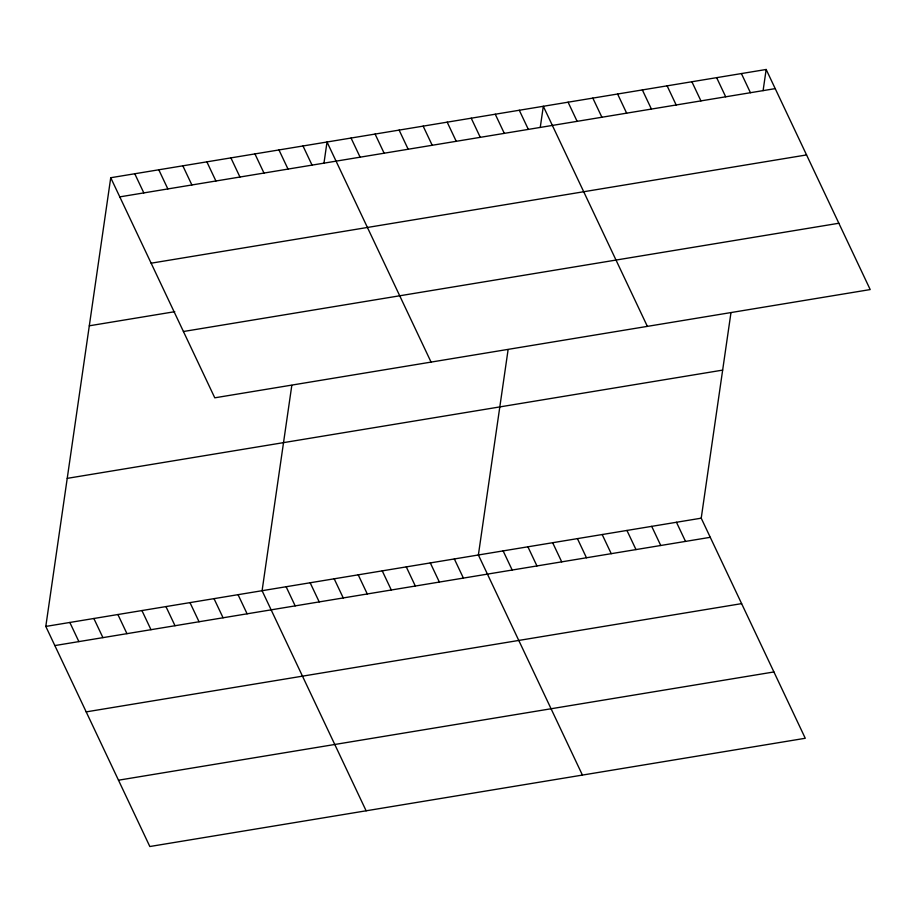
<?xml version="1.0" encoding="UTF-8"?>
<svg xmlns="http://www.w3.org/2000/svg" width="916" height="916" viewBox="0 0 916 916"><rect width="100%" height="100%" fill="white"/><g stroke="black" fill="none" stroke-linecap="round" stroke-linejoin="round"><path stroke-width="1.37" d="M730.934 312.894L701.221 518.181L805.267 738.273L149.835 846.521L45.8 626.43L110.733 177.727L766.165 69.479L870.2 289.571L214.779 397.819L110.733 177.727M291.803 385.43L262.091 590.706L366.125 810.797M323.966 163.162L327.023 142.003L431.07 362.095M508.094 349.706L478.381 554.981L582.416 775.073M540.257 127.439L543.314 106.279L647.36 326.371M763.097 90.627L766.165 69.479M119.79 196.871L775.211 88.623M151.129 263.19L806.561 154.93M89.31 325.798L174.761 311.692M183.429 331.512L838.85 223.252M67.234 478.358L722.655 370.11M45.8 626.43L701.221 518.181M54.846 645.574L710.278 537.314M86.196 711.881L741.617 603.633M118.496 780.203L773.917 671.955M741.399 73.566L750.444 92.711M716.644 77.654L725.69 96.798M691.878 81.742L700.935 100.886M667.123 85.841L676.168 104.974M642.356 89.928L651.413 109.061M617.602 94.016L626.647 113.16M592.835 98.104L601.892 117.248M568.08 102.191L577.126 121.336M519.292 110.252L528.337 129.396M495.258 114.225L504.304 133.358M676.466 522.269L685.512 541.402M471.225 118.187L480.27 137.331M651.7 526.356L660.757 545.501M447.191 122.16L456.237 141.304M626.945 530.444L635.99 549.589M423.158 126.133L432.203 145.266M602.178 534.532L611.235 553.676M399.124 130.095L408.17 149.239M577.423 538.619L586.469 557.764M375.091 134.068L384.136 153.212M552.657 542.719L561.714 561.851M351.057 138.041L360.114 157.174M527.902 546.806L536.948 565.939M503.136 550.894L512.193 570.038M303.001 145.976L312.047 165.12M278.968 149.949L288.013 169.082M454.347 558.955L463.393 578.088M254.934 153.911L263.98 173.055M430.314 562.916L439.359 582.061M230.901 157.884L239.946 177.028M406.28 566.889L415.326 586.034M206.867 161.857L215.913 180.99M382.247 570.863L391.304 589.996M182.834 165.819L191.879 184.963M358.225 574.824L367.27 593.969M158.8 169.792L167.846 188.936M334.191 578.798L343.237 597.942M134.767 173.765L143.823 192.898M310.158 582.771L319.203 601.904M286.124 586.732L295.17 605.877M238.057 594.679L247.102 613.812M214.023 598.64L223.069 617.785M189.99 602.613L199.047 621.758M165.956 606.587L175.013 625.72M141.934 610.548L150.98 629.693M117.901 614.522L126.946 633.666M93.867 618.495L102.913 637.628M69.834 622.456L78.879 641.601"/></g></svg>
